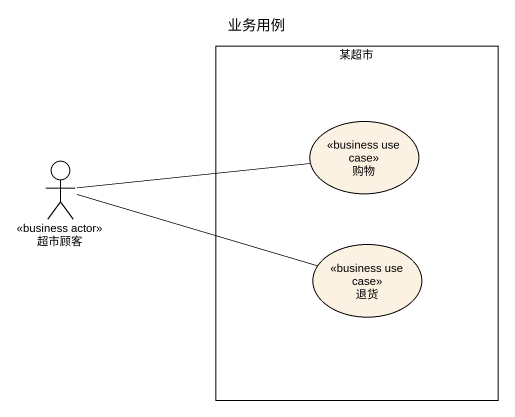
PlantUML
@startuml
title 业务用例
rectangle 某超市 {
  usecase 购物 <<business use case>>
  usecase 退货 <<business use case>>
}
actor 超市顾客 <<business actor>>
超市顾客 -right- 购物
超市顾客 -right- 退货
@enduml
